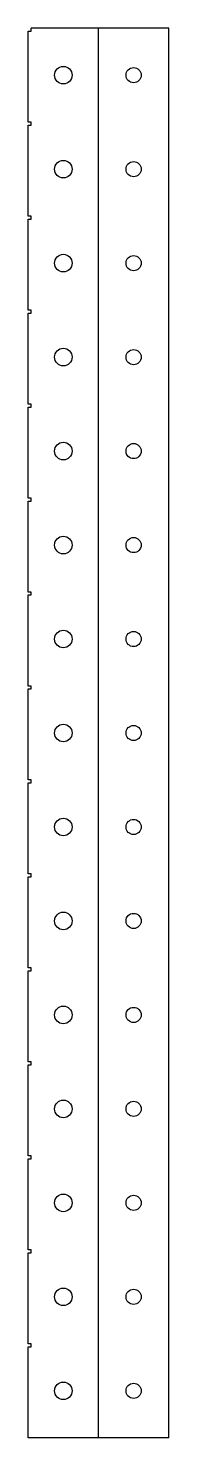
# Model space of a CAD drawing. Header units: inches. Extents: x -3 to 0, y 0 to 30.
import ezdxf

# ---------------------------------------------------------------- set-up
doc = ezdxf.new("R2010")
doc.units = ezdxf.units.IN
doc.layers.get('0').update_dxf_attribs({"linetype": 'CONTINUOUS'})

msp = doc.modelspace()

# ---------------------------------------------------------------- linework, layer by layer
for p, q in [((-2.9321, 29.9375), (-2.9321, 30)), ((0, 30), (-2.9321, 30)), ((-1.4973, 0), (-1.4973, 30)), ((0, 28), (0, 30)), ((-2.9946, 28), (-2.9946, 29.9375)), ((-2.9946, 29.9375), (-2.9321, 29.9375)), ((-2.9321, 28), (-2.9946, 28)), ((-2.9946, 26), (-2.9946, 27.9375)), ((-2.9946, 27.9375), (-2.9321, 27.9375)), ((-2.9321, 27.9375), (-2.9321, 28)), ((0, 26), (0, 28)), ((-2.9321, 26), (-2.9946, 26)), ((-2.9946, 24), (-2.9946, 25.9375)), ((-2.9946, 25.9375), (-2.9321, 25.9375)), ((-2.9321, 25.9375), (-2.9321, 26)), ((0, 24), (0, 26)), ((-2.9321, 24), (-2.9946, 24)), ((-2.9946, 22), (-2.9946, 23.9375)), ((-2.9946, 23.9375), (-2.9321, 23.9375)), ((-2.9321, 23.9375), (-2.9321, 24)), ((0, 22), (0, 24)), ((-2.9321, 22), (-2.9946, 22)), ((-2.9946, 20), (-2.9946, 21.9375)), ((-2.9946, 21.9375), (-2.9321, 21.9375)), ((-2.9321, 21.9375), (-2.9321, 22)), ((0, 20), (0, 22)), ((-2.9321, 20), (-2.9946, 20)), ((-2.9946, 18), (-2.9946, 19.9375)), ((-2.9946, 19.9375), (-2.9321, 19.9375)), ((-2.9321, 19.9375), (-2.9321, 20)), ((0, 18), (0, 20)), ((-2.9321, 18), (-2.9946, 18)), ((-2.9946, 16), (-2.9946, 17.9375)), ((-2.9946, 17.9375), (-2.9321, 17.9375)), ((-2.9321, 17.9375), (-2.9321, 18)), ((0, 16), (0, 18)), ((-2.9321, 16), (-2.9946, 16)), ((-2.9946, 14), (-2.9946, 15.9375)), ((-2.9946, 15.9375), (-2.9321, 15.9375)), ((-2.9321, 15.9375), (-2.9321, 16)), ((0, 14), (0, 16)), ((-2.9321, 14), (-2.9946, 14)), ((-2.9946, 12), (-2.9946, 13.9375)), ((-2.9946, 13.9375), (-2.9321, 13.9375)), ((-2.9321, 13.9375), (-2.9321, 14)), ((0, 12), (0, 14)), ((-2.9321, 12), (-2.9946, 12)), ((-2.9946, 10), (-2.9946, 11.9375)), ((-2.9946, 11.9375), (-2.9321, 11.9375)), ((-2.9321, 11.9375), (-2.9321, 12)), ((0, 10), (0, 12)), ((-2.9321, 10), (-2.9946, 10)), ((-2.9946, 8), (-2.9946, 9.9375)), ((-2.9946, 9.9375), (-2.9321, 9.9375)), ((-2.9321, 9.9375), (-2.9321, 10)), ((0, 8), (0, 10)), ((-2.9321, 8), (-2.9946, 8)), ((-2.9946, 6), (-2.9946, 7.9375)), ((-2.9946, 7.9375), (-2.9321, 7.9375)), ((-2.9321, 7.9375), (-2.9321, 8)), ((0, 6), (0, 8)), ((-2.9321, 6), (-2.9946, 6)), ((-2.9946, 4), (-2.9946, 5.9375)), ((-2.9946, 5.9375), (-2.9321, 5.9375)), ((-2.9321, 5.9375), (-2.9321, 6)), ((0, 4), (0, 6)), ((-2.9321, 4), (-2.9946, 4)), ((-2.9946, 2), (-2.9946, 3.9375)), ((-2.9946, 3.9375), (-2.9321, 3.9375)), ((-2.9321, 3.9375), (-2.9321, 4)), ((0, 2), (0, 4)), ((-2.9321, 2), (-2.9946, 2)), ((-2.9946, 0), (-2.9946, 1.9375)), ((-2.9946, 1.9375), (-2.9321, 1.9375)), ((-2.9946, 0), (-2.9946, 1.9375)), ((-2.9946, 1.9375), (-2.9321, 1.9375)), ((-2.9321, 1.9375), (-2.9321, 2)), ((-2.9321, 1.9375), (-2.9321, 2)), ((0, 0), (0, 2)), ((0, 0), (0, 2)), ((-1.4973, 0), (-2.9946, 0)), ((0, 0), (-1.4973, 0))]:
    msp.add_line(p, q)
for centre, radius in [((-2.24595, 29), 0.1875), ((-0.75, 29), 0.1615), ((-2.24595, 27), 0.1875), ((-0.75, 27), 0.1615), ((-2.24595, 25), 0.1875), ((-0.75, 25), 0.1615), ((-2.24595, 23), 0.1875), ((-0.75, 23), 0.1615), ((-2.24595, 21), 0.1875), ((-0.75, 21), 0.1615), ((-2.24595, 19), 0.1875), ((-0.75, 19), 0.1615), ((-2.24595, 17), 0.1875), ((-0.75, 17), 0.1615), ((-2.24595, 15), 0.1875), ((-0.75, 15), 0.1615), ((-2.24595, 13), 0.1875), ((-0.75, 13), 0.1615), ((-2.24595, 11), 0.1875), ((-0.75, 11), 0.1615), ((-2.24595, 9), 0.1875), ((-0.75, 9), 0.1615), ((-2.24595, 7), 0.1875), ((-0.75, 7), 0.1615), ((-2.24595, 5), 0.1875), ((-0.75, 5), 0.1615), ((-2.24595, 3), 0.1875), ((-0.75, 3), 0.1615), ((-2.24595, 1), 0.1875), ((-2.24595, 1), 0.1875), ((-0.75, 1), 0.1615), ((-0.75, 1), 0.1615)]:
    msp.add_circle(centre, radius)

doc.saveas('drawing.dxf')
